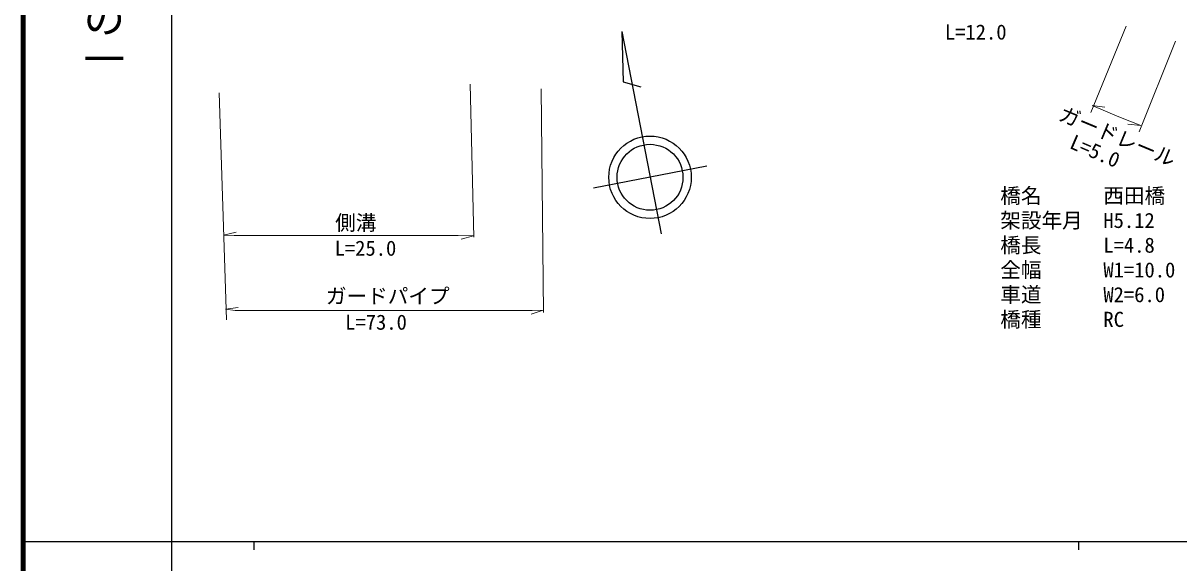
# Model space of a CAD drawing. Units: millimetres, scale not verified. Extents: x 40000 to 680000, y 20000 to 380000.
# Drawn here: x 40000 to 180186, y 202409 to 267868 of the extents above; entities that cross this region are included whole.
import ezdxf
from ezdxf.enums import TextEntityAlignment as Align

# ---------------------------------------------------------------- set-up
doc = ezdxf.new("R2010")
doc.units = ezdxf.units.MM
doc.header["$LTSCALE"] = 1000
doc.linetypes.add('CHAIN', pattern=[18.5, 12, -1.5, 3.5, -1.5])
for name, color, linetype, lineweight in [('M-BMK', 2, 'CHAIN', 13), ('M-BMK-SRVR', 3, 'Continuous', 25), ('M-STR-HTXT', 7, 'Continuous', 13), ('M-TTL', 2, 'Continuous', 140), ('M-TTL-BAND', 7, 'Continuous', 25)]:
    doc.layers.add(name, color=color, linetype=linetype, lineweight=lineweight)
doc.styles.add('@ＭＳ ゴシック', font='')
doc.styles.add('ＭＳ ゴシック', font='')
doc.styles.get('@ＭＳ ゴシック').set_extended_font_data('@MS Gothic')
doc.styles.get('ＭＳ ゴシック').set_extended_font_data('MS Gothic')

msp = doc.modelspace()

# ---------------------------------------------------------------- linework, layer by layer
at = {"layer": 'M-BMK'}
msp.add_arc((105347, 94729), 206994, 56.67602, 90.23193, dxfattribs=at)
at = {"layer": 'M-BMK-SRVR'}
for p, q in [((112604, 266837), (112767, 260757)), ((112604, 266837), (117374, 242296)), ((112767, 260757), (114921, 260157)), ((122910, 250504), (109167, 247832))]:
    msp.add_line(p, q, dxfattribs=at)
for radius in [5000, 4000]:
    msp.add_circle((116038, 249168), radius, dxfattribs=at)
at = {"layer": 'M-STR-HTXT'}
for p, q in [((173800, 267486), (169506, 257036)), ((179784, 265685), (175365, 254675)), ((63761, 259428), (64659, 231881)), ((94205, 260484), (94684, 241896)), ((102828, 259909), (103116, 232793)), ((169659, 257863), (171204, 257668)), ((172906, 256496), (169659, 257863)), ((172906, 256496), (175556, 255470)), ((175556, 255470), (174005, 255620)), ((64324, 242162), (65842, 242512)), ((65599, 242103), (64324, 242162)), ((65599, 242103), (92773, 242103)), ((92773, 242103), (94636, 242055)), ((94636, 242055), (93126, 241673)), ((64539, 233165), (66081, 233384)), ((65701, 233010), (64539, 233165)), ((65701, 233010), (101763, 233010)), ((103097, 233058), (101613, 232585)), ((101763, 233010), (103097, 233058))]:
    msp.add_line(p, q, dxfattribs=at)
at = {"layer": 'M-TTL'}
msp.add_line((40000, 380000), (40000, 20000), dxfattribs=at)
at = {"layer": 'M-TTL-BAND'}
for p, q in [((58000, 370000), (58000, 20000)), ((40000, 205000), (579000, 205000)), ((68000, 205000), (68000, 204000)), ((168000, 205000), (168000, 204000))]:
    msp.add_line(p, q, dxfattribs=at)

# ---------------------------------------------------------------- texts
at = {"layer": 'M-STR-HTXT', "style": 'ＭＳ ゴシック'}
for s, p in [('L=12.0', (151802, 265322)), ('橋名\u3000\u3000\u3000西田橋', (158523, 245474)), ('側溝', (77856, 242199)), ('架設年月\u3000H5.12', (158523, 242474)), ('L=25.0', (77780, 239108)), ('橋長\u3000\u3000\u3000L=4.8', (158523, 239474)), ('全幅\u3000\u3000\u3000W1=10.0', (158523, 236474)), ('ガードパイプ', (76725, 233303)), ('車道\u3000\u3000\u3000W2=6.0', (158523, 233474)), ('橋種\u3000\u3000\u3000RC', (158523, 230474)), ('L=73.0', (79062, 230136))]:
    msp.add_text(s, height=1833, dxfattribs=at).set_placement(p, align=Align.BOTTOM_LEFT)
for s, rotation, p in [('ガードレール', 337.4, (165246, 255661)), ('L=5.0', 336.6, (166584, 252245))]:
    msp.add_text(s, height=1833, rotation=rotation, dxfattribs=at).set_placement(p, align=Align.BOTTOM_LEFT)
at = {"layer": 'M-TTL-BAND', "style": '@ＭＳ ゴシック'}
msp.add_text('縮尺千分の一', height=3666, rotation=270, dxfattribs=at).set_placement((49777, 261030), align=Align.MIDDLE_RIGHT)

doc.saveas('drawing.dxf')
